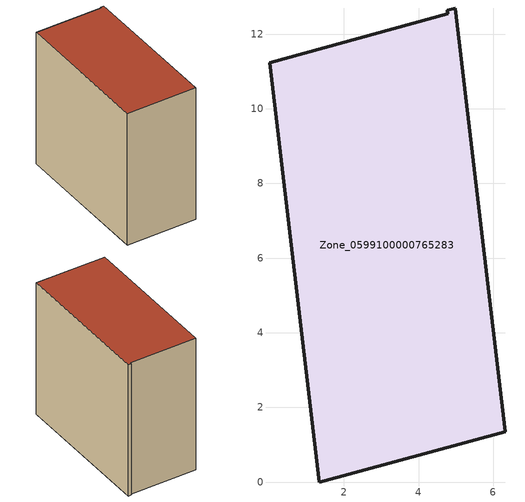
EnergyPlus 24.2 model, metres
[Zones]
Zone_0599100000765283
 floor ground (C_G): 0.01,11.24 4.78,12.55 4.77,12.64 4.99,12.7 6.32,1.35 1.34,0 z0
 wall outside (C_F): 6.32,1.35 4.99,12.7 4.77,12.64 4.78,12.55 0.01,11.24 1.34,0 6.32,1.35 z0:9.03
 roof outside (C_R): 4.78,12.55 0.01,11.24 1.34,0 6.32,1.35 4.99,12.7 4.77,12.64 z9.03
[BUILDING]
Pand.0599100000765283: North Axis=0; Terrain=City; Loads Convergence Tolerance Value=0.04; Temperature Convergence Tolerance Value=0.4; Solar Distribution=FullExterior; Maximum Number of Warmup Days=25; Minimum Number of Warmup Days=1
[Site:Location]
Rotterdam.The.Hague.AP_ZH_NLD Design_Conditions: Latitude=51.96; Longitude=4.45; Time Zone=1; Elevation=-4.5
[SITE:GROUNDTEMPERATURE:BUILDINGSURFACE]
18, 18, 18, 18, 18, 18, 18, 18, 18, 18, 18, 18
[MATERIAL] Thermal Absorptance=0.9; Solar Absorptance=0.7; Visible Absorptance=0.7
Name | Roughness | Thickness | Conductivity | Density | Specific Heat
G.TI.2015-2018 | MediumSmooth | 0.15 | 0.0428571 | 540 | 1210
F.TI.2015-2018 | Rough | 0.3 | 0.0666667 | 1920 | 840
R.TI.2015-2018 | MediumRough | 0.2 | 0.0333333 | 1500 | 1000
[CONSTRUCTION]
C_G: G.TI.2015-2018
C_F: F.TI.2015-2018
C_R: R.TI.2015-2018
[ZONE]
Zone_0599100000765283: Type=1; Multiplier=1; Ceiling Height=Autocalculate; Volume=Autocalculate; Floor Area=autocalculate; Part of Total Floor Area=Yes
[ZONEINFILTRATION:DESIGNFLOWRATE]
Infil_Zone_0599100000765283: Zone or ZoneList or Space or SpaceList=Zone_0599100000765283; Schedule=AlwaysOn; Design Flow Rate Calculation Method=Flow/Area; Flow Rate per Floor Area=0.0015; Constant Term Coefficient=1; Temperature Term Coefficient=0; Velocity Term Coefficient=0; Velocity Squared Term Coefficient=0
[HVACTEMPLATE:ZONE:IDEALLOADSAIRSYSTEM]
Zone_0599100000765283: Maximum Heating Supply Air Temperature=50; Minimum Cooling Supply Air Temperature=13; Maximum Heating Supply Air Humidity Ratio=0.0156; Minimum Cooling Supply Air Humidity Ratio=0.0077; Heating Limit=NoLimit; Cooling Limit=NoLimit; Dehumidification Control Type=ConstantSensibleHeatRatio; Cooling Sensible Heat Ratio=0.7; Dehumidification Setpoint=60; Humidification Control Type=None; Humidification Setpoint=30; Outdoor Air Method=None; Outdoor Air Flow Rate per Person=0.00944; Outdoor Air Flow Rate per Zone Floor Area=0; Outdoor Air Flow Rate per Zone=0; Demand Controlled Ventilation Type=None; Outdoor Air Economizer Type=NoEconomizer; Heat Recovery Type=None; Sensible Heat Recovery Effectiveness=0.7; Latent Heat Recovery Effectiveness=0.65
[ZONECONTROL:THERMOSTAT]
ThermostatControl_Zone_0599100000765283: Zone or ZoneList=Zone_0599100000765283; Control Type Schedule=DualSetpointControlType; Control 1=Thermostat_Zone_0599100000765283; Temperature Difference Between Cutout And Setpoint=0
[THERMOSTATSETPOINT:DUALSETPOINT]
Thermostat_Zone_0599100000765283: Heating Setpoint Temperature Schedule=HeatingSetpoint_Zone_0599100000765283; Cooling Setpoint Temperature Schedule=CoolingSetpoint_Zone_0599100000765283
[SCHEDULE:COMPACT]
HeatingSetpoint_Zone_0599100000765283: Through: 12/31, For: AllDays, Until: 24:00, 21
CoolingSetpoint_Zone_0599100000765283: Through: 12/31, For: AllDays, Until: 24:00, 24
DualSetpointControlType: Through: 12/31, For: AllDays, Until: 24:00, 4
AlwaysOn: Through: 12/31, For: AllDays, Until: 24:00, 1
